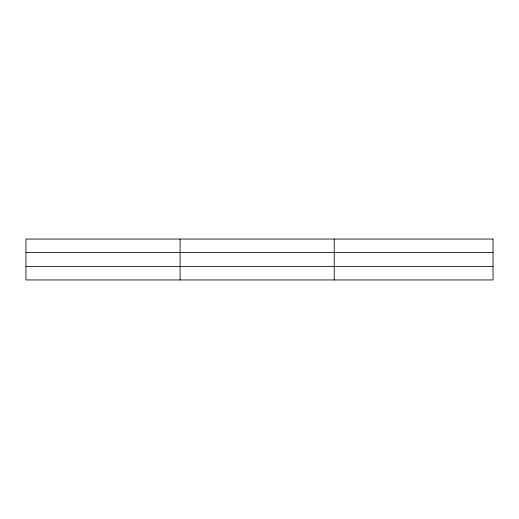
<?xml version="1.0" encoding="UTF-8"?>
<svg xmlns="http://www.w3.org/2000/svg" width="519" height="519" viewBox="0 0 519 519"><rect width="100%" height="100%" fill="white"/><g stroke="black" fill="none" stroke-linecap="round" stroke-linejoin="round"><path stroke-width="0.78" d="M180.093 279.949L180.093 239.051M334.236 279.949L334.236 239.051M25.95 252.545L493.05 252.545M25.95 266.455L493.05 266.455M493.05 239.051L493.05 279.949L25.95 279.949L25.95 239.051L493.05 239.051"/></g></svg>
